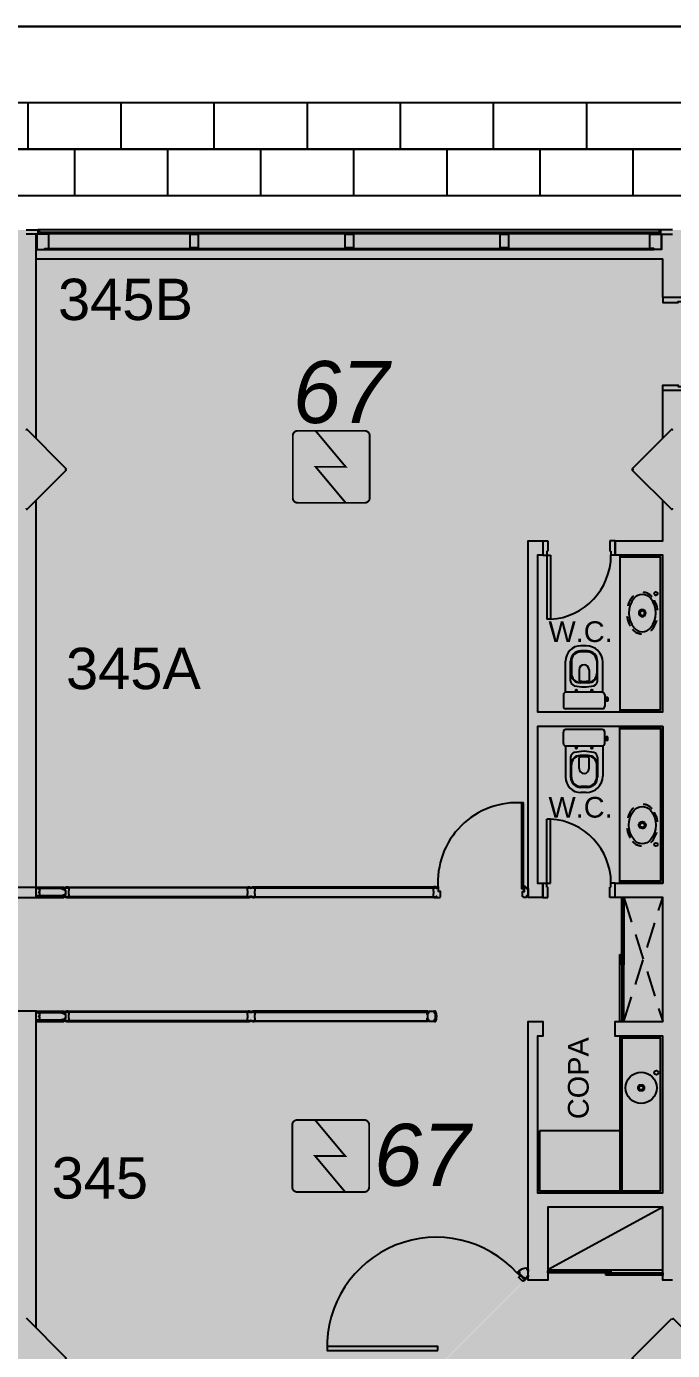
# Model space of a CAD drawing. Header units: metres. Extents: x -331 to 2982, y 362 to 2539.
# Drawn here: x 857.75 to 863.99, y 2226.89 to 2239.7 of the extents above; entities that cross this region are included whole.
import ezdxf

# ---------------------------------------------------------------- set-up
doc = ezdxf.new("R2010")
doc.units = ezdxf.units.M
for name, pattern in [('DASHED2', [0.375, 0.25, -0.125]), ('XR_BL2_3 PAV$0$CONTINUOUS', [0]), ('XR_BL2_3 PAV$0$HIDDEN', [0.375, 0.25, -0.125])]:
    doc.linetypes.add(name, pattern=pattern)
doc.layers.get('0').update_dxf_attribs({"color": 251})
doc.layers.add('_corredores', color=251, linetype='Continuous', plot=False)
doc.layers.add('_salas', color=251, linetype='Continuous', plot=False)
for name, color, linetype in [('ALV', 251, 'Continuous'), ('CX', 251, 'Continuous'), ('Det', 251, 'Continuous'), ('DET. FUMAÇA', 1, 'Continuous'), ('Detector_antigo', 84, 'Continuous'), ('Div', 251, 'Continuous'), ('Est', 251, 'Continuous'), ('Mob', 251, 'Continuous'), ('Proj', 251, 'DASHED2'), ('Texto_Salas', 251, 'Continuous'), ('vid', 251, 'Continuous')]:
    doc.layers.add(name, color=color, linetype=linetype)
doc.layers.add('Botoeira_antiga', color=74, linetype='Continuous', lineweight=30)
doc.styles.add('ARIAL', font='arial.ttf')
doc.styles.add('X3G_ENTITY_1416C41F', font='arial.ttf', dxfattribs={"height": 0.6})
doc.styles.add('X3G_ENTITY_14228753', font='arial.ttf', dxfattribs={"height": 0.4})
doc.styles.add('X3G_ENTITY_14228754', font='arial.ttf', dxfattribs={"height": 0.4})
doc.styles.add('X3G_ENTITY_14228755', font='arial.ttf', dxfattribs={"height": 0.4})

# ---------------------------------------------------------------- blocks, each defined once
blk = doc.blocks.new('Detector de fumaça')
at = {"layer": 'DET. FUMAÇA', "linetype": 'Continuous', "lineweight": 15, "const_width": 0.0187}
blk.add_lwpolyline([(774.599, 539.816), (775.249, 539.816, -0.414214), (775.296, 539.769), (775.296, 539.167, -0.414214), (775.249, 539.12), (774.599, 539.12, -0.414214), (774.553, 539.167), (774.553, 539.769, -0.414214)], format="xyb", close=True, dxfattribs=at)
blk.add_lwpolyline([(774.773, 539.816), (775.064, 539.468), (774.773, 539.468), (775.064, 539.12)], dxfattribs=at)

msp = doc.modelspace()

# ---------------------------------------------------------------- hatches: boundary and pattern name
at = {"layer": '_corredores', "transparency": 33554508}
h = msp.add_hatch(color=256, dxfattribs=at)
h.dxf.hatch_style = 1
h.paths.add_polyline_path([(851.611, 2224.542), (870.381, 2224.542), (870.381, 2226.378), (870.191, 2226.378), (870.191, 2226.575), (870.005, 2226.762), (866.306, 2226.763), (866.29, 2226.729), (866.185, 2226.811), (865.424, 2227.572), (863.996, 2227.572), (862.567, 2227.572), (861.757, 2226.763), (861.722, 2226.763), (861.718, 2226.762), (861.705, 2226.761), (861.687, 2226.761), (858.092, 2226.763), (857.746, 2226.416), (857.399, 2226.763), (853.806, 2226.763), (853.79, 2226.729), (853.686, 2226.811), (852.924, 2227.572), (851.496, 2227.572), (849.749, 2227.572), (849.749, 2226.812), (849.609, 2226.812), (849.609, 2229.892), (844.805, 2229.892), (844.805, 2226.871), (844.864, 2226.812), (845.246, 2227.194), (845.628, 2226.812), (845.246, 2226.43), (844.805, 2226.871), (844.805, 2226.753), (844.815, 2226.763), (840.708, 2226.763), (840.376, 2226.43), (840.043, 2226.763), (836.436, 2226.763), (836.42, 2226.729), (836.316, 2226.811), (835.554, 2227.572), (834.126, 2227.572), (832.698, 2227.572), (831.888, 2226.763), (831.852, 2226.763), (831.849, 2226.762), (831.835, 2226.761), (831.817, 2226.761), (828.223, 2226.763), (827.876, 2226.416), (827.529, 2226.763), (823.936, 2226.763), (823.92, 2226.729), (823.815, 2226.811), (823.054, 2227.572), (821.626, 2227.572), (820.197, 2227.572), (819.387, 2226.763), (819.352, 2226.763), (819.348, 2226.762), (819.335, 2226.761), (819.317, 2226.761), (815.722, 2226.763), (815.376, 2226.416), (815.029, 2226.763), (811.436, 2226.763), (811.42, 2226.729), (811.315, 2226.811), (810.554, 2227.572), (809.126, 2227.572), (807.697, 2227.572), (806.887, 2226.763), (806.852, 2226.763), (806.848, 2226.762), (806.835, 2226.761), (806.817, 2226.761), (803.222, 2226.763), (802.876, 2226.416), (802.529, 2226.763), (798.936, 2226.763), (798.92, 2226.729), (798.815, 2226.811), (798.054, 2227.572), (796.626, 2227.572), (795.197, 2227.572), (794.387, 2226.763), (794.352, 2226.763), (794.348, 2226.762), (794.335, 2226.761), (794.317, 2226.761), (790.722, 2226.763), (790.376, 2226.416), (790.029, 2226.763), (786.436, 2226.763), (786.42, 2226.729), (786.315, 2226.811), (785.554, 2227.572), (784.126, 2227.572), (782.697, 2227.572), (781.887, 2226.763), (781.852, 2226.763), (781.848, 2226.762), (781.835, 2226.761), (781.817, 2226.761), (778.222, 2226.763), (777.876, 2226.416), (777.529, 2226.763), (773.936, 2226.763), (773.92, 2226.729), (773.816, 2226.811), (773.054, 2227.572), (771.626, 2227.572), (770.197, 2227.572), (769.387, 2226.763), (769.352, 2226.763), (769.348, 2226.762), (769.335, 2226.761), (769.317, 2226.761), (765.617, 2226.762), (765.431, 2226.575), (765.431, 2226.378), (765.241, 2226.378), (765.241, 2224.542), (770.086, 2224.542), (770.086, 2214.629), (770.226, 2214.629), (770.226, 2205.509), (767.338, 2205.509), (767.338, 2207.704), (766.211, 2207.704), (766.211, 2205.509), (751.111, 2205.509), (751.111, 2210.741), (749.911, 2210.741), (749.911, 2205.509), (746.061, 2205.509), (746.061, 2201.894), (748.431, 2201.894), (748.431, 2203.594), (748.031, 2203.594), (748.031, 2203.794), (754.456, 2203.794), (754.456, 2203.594), (754.131, 2203.594), (754.131, 2201.894), (754.456, 2201.894), (754.456, 2201.694), (754.456, 2201.169), (757.956, 2201.169), (757.956, 2203.569), (757.956, 2203.769), (768.011, 2203.769), (768.011, 2203.749), (768.816, 2203.749), (768.816, 2195.789), (767.986, 2195.789), (767.986, 2195.769), (762.346, 2195.769), (761.071, 2195.769), (761.071, 2193.044), (754.156, 2193.044), (752.481, 2193.044), (752.481, 2160.519), (752.481, 2157.069), (754.081, 2157.069), (754.081, 2160.544), (753.906, 2160.544), (753.906, 2163.419), (754.171, 2163.419), (754.171, 2187.629), (760.806, 2187.629), (760.806, 2187.719), (773.011, 2187.719), (775.861, 2187.719), (782.791, 2187.719), (782.791, 2190.319), (775.861, 2190.319), (772.986, 2190.319), (772.986, 2195.79), (771.756, 2195.789), (771.756, 2203.744), (773.121, 2203.744), (773.121, 2203.829), (845.141, 2203.829), (845.141, 2195.819), (845.261, 2195.819), (845.261, 2190.319), (839.761, 2190.319), (839.761, 2188.494), (845.261, 2188.494), (845.261, 2187.569), (849.661, 2187.569), (849.661, 2185.094), (852.261, 2185.094), (852.261, 2183.894), (853.061, 2183.894), (853.061, 2176.889), (852.261, 2176.889), (852.261, 2175.254), (853.061, 2175.254), (853.061, 2168.394), (852.261, 2168.394), (852.261, 2166.994), (853.061, 2166.994), (853.061, 2159.489), (825.261, 2159.489), (825.261, 2158.669), (814.561, 2158.669), (814.561, 2159.469), (811.031, 2159.469), (811.031, 2158.069), (813.081, 2158.069), (813.081, 2157.769), (812.881, 2157.769), (812.881, 2156.869), (827.081, 2156.869), (827.081, 2158.069), (854.661, 2158.069), (854.661, 2183.893), (855.756, 2183.893), (855.756, 2184.657), (854.661, 2184.657), (854.661, 2186.757), (855.756, 2186.757), (855.756, 2187.519), (852.011, 2187.519), (852.011, 2187.719), (870.321, 2187.719), (870.321, 2195.769), (866.411, 2195.769), (866.411, 2195.773), (852.411, 2195.789), (852.411, 2195.699), (852.411, 2190.369), (849.561, 2190.369), (849.561, 2205.509), (845.001, 2205.509), (845.001, 2208.659), (849.561, 2208.659), (849.561, 2208.919), (849.561, 2212.194), (852.211, 2212.194), (852.211, 2214.629), (851.611, 2214.629)])
h.paths.add_polyline_path([(845.931, 2221.609), (845.47, 2221.609), (845.47, 2222.029), (843.97, 2222.029), (843.97, 2221.609), (843.95, 2220.109), (845.93, 2220.109), (845.931, 2214.629), (846.008, 2214.629), (846.008, 2210.809), (843.811, 2210.809), (843.811, 2205.509), (835.011, 2205.509), (835.011, 2210.809), (833.811, 2210.809), (833.811, 2205.509), (825.011, 2205.509), (825.011, 2210.809), (823.811, 2210.809), (823.811, 2205.509), (815.011, 2205.509), (815.011, 2210.809), (813.811, 2210.809), (813.811, 2205.509), (805.011, 2205.509), (805.011, 2210.809), (803.811, 2210.809), (803.811, 2205.509), (795.011, 2205.509), (795.011, 2210.809), (793.811, 2210.809), (793.811, 2205.509), (785.011, 2205.509), (785.011, 2210.809), (783.811, 2210.809), (783.811, 2205.509), (775.011, 2205.509), (775.011, 2210.809), (773.981, 2210.809), (773.981, 2205.509), (773.196, 2205.509), (773.196, 2214.629), (773.126, 2214.629), (773.125, 2220.109), (775.146, 2220.109), (775.146, 2221.609), (775.126, 2221.609), (775.126, 2222.029), (773.626, 2222.029), (773.626, 2221.609), (773.166, 2221.609), (773.166, 2224.542), (845.931, 2224.541)], flags=16)
h.paths.add_polyline_path([(851.496, 2226.43), (851.114, 2226.812), (851.496, 2227.194), (851.878, 2226.812)], flags=16)
h.paths.add_polyline_path([(834.508, 2226.812), (834.126, 2226.43), (833.744, 2226.812), (834.126, 2227.194)], flags=16)
h.paths.add_polyline_path([(863.614, 2226.812), (863.996, 2227.194), (864.378, 2226.812), (863.996, 2226.43)], flags=16)
h.paths.add_polyline_path([(822.008, 2226.812), (821.626, 2226.43), (821.244, 2226.812), (821.626, 2227.194)], flags=16)
h.paths.add_polyline_path([(864.389, 2190.556), (864.551, 2190.634), (864.712, 2190.35), (866.013, 2191.248, -0.431733), (866.332, 2192.391), (865.598, 2193.79), (865.28, 2193.589), (865.172, 2193.734, -2.788173)], flags=16)
h.paths.add_polyline_path([(809.508, 2226.812), (809.126, 2226.43), (808.744, 2226.812), (809.126, 2227.194)], flags=16)
h.paths.add_polyline_path([(797.008, 2226.812), (796.626, 2226.43), (796.244, 2226.812), (796.626, 2227.194)], flags=16)
h.paths.add_polyline_path([(784.507, 2226.812), (784.126, 2226.43), (783.744, 2226.812), (784.126, 2227.194)], flags=16)
h.paths.add_polyline_path([(772.008, 2226.812), (771.626, 2226.43), (771.244, 2226.812), (771.626, 2227.194)], flags=16)
h.paths.add_polyline_path([(767.557, 2193.922), (767.41, 2193.819), (767.205, 2194.063), (766.31, 2193.169, -0.414214), (766.31, 2192.369), (767.205, 2191.475), (767.41, 2191.719), (767.557, 2191.616, -3.171595)], flags=16)
at = {"layer": '_salas', "transparency": 33554559}
h = msp.add_hatch(color=256, dxfattribs=at)
h.dxf.hatch_style = 1
h.paths.add_polyline_path([(870.379, 2237.729), (851.629, 2237.729), (851.629, 2239.284), (851.299, 2239.284), (851.299, 2237.729), (840.564, 2237.729), (840.564, 2239.284), (840.234, 2239.284), (840.234, 2237.729), (765.239, 2237.729), (765.239, 2226.38), (765.429, 2226.38), (765.429, 2226.577), (765.615, 2226.764), (769.35, 2226.765), (769.383, 2226.773), (769.434, 2226.814), (770.192, 2227.57), (770.205, 2227.583), (770.229, 2227.574), (771.624, 2227.574), (773.019, 2227.574), (773.043, 2227.583), (773.056, 2227.57), (773.814, 2226.814), (773.866, 2226.773), (773.898, 2226.765), (777.527, 2226.765), (777.867, 2226.425), (777.874, 2226.432), (778.221, 2226.765), (781.85, 2226.765), (781.882, 2226.773), (781.934, 2226.814), (782.692, 2227.57), (782.705, 2227.583), (782.729, 2227.574), (784.124, 2227.574), (785.519, 2227.574), (785.543, 2227.583), (785.556, 2227.57), (786.314, 2226.814), (786.365, 2226.773), (786.398, 2226.765), (790.027, 2226.765), (790.367, 2226.425), (790.374, 2226.432), (790.721, 2226.765), (794.35, 2226.765), (794.382, 2226.773), (794.434, 2226.814), (795.191, 2227.57), (795.205, 2227.583), (795.229, 2227.574), (796.624, 2227.574), (798.019, 2227.574), (798.043, 2227.583), (798.056, 2227.57), (798.814, 2226.814), (798.865, 2226.773), (798.898, 2226.765), (802.527, 2226.765), (802.867, 2226.425), (802.874, 2226.432), (803.221, 2226.765), (806.85, 2226.765), (806.882, 2226.773), (806.934, 2226.814), (807.691, 2227.57), (807.705, 2227.583), (807.729, 2227.574), (809.124, 2227.574), (810.519, 2227.574), (810.543, 2227.583), (810.556, 2227.57), (811.314, 2226.814), (811.365, 2226.773), (811.398, 2226.765), (815.027, 2226.765), (815.367, 2226.425), (815.374, 2226.432), (815.721, 2226.765), (819.35, 2226.765), (819.382, 2226.773), (819.434, 2226.814), (820.191, 2227.57), (820.204, 2227.583), (820.229, 2227.574), (821.624, 2227.574), (823.019, 2227.574), (823.043, 2227.583), (823.056, 2227.57), (823.814, 2226.814), (823.865, 2226.773), (823.898, 2226.765), (827.528, 2226.765), (827.867, 2226.425), (827.874, 2226.432), (828.221, 2226.765), (831.85, 2226.765), (831.883, 2226.773), (831.935, 2226.814), (832.692, 2227.57), (832.705, 2227.583), (832.729, 2227.574), (834.124, 2227.574), (835.519, 2227.574), (835.544, 2227.583), (835.557, 2227.57), (836.314, 2226.814), (836.366, 2226.773), (836.398, 2226.765), (840.042, 2226.765), (840.374, 2226.432), (840.707, 2226.765), (844.803, 2226.765), (844.803, 2229.894), (849.608, 2229.894), (849.608, 2226.814), (849.748, 2226.814), (849.748, 2227.574), (851.494, 2227.574), (852.889, 2227.574), (852.913, 2227.583), (852.926, 2227.57), (853.684, 2226.814), (853.736, 2226.773), (853.768, 2226.765), (857.397, 2226.765), (857.737, 2226.425), (857.744, 2226.432), (858.091, 2226.765), (861.72, 2226.765), (861.752, 2226.773), (861.804, 2226.814), (862.562, 2227.57), (862.575, 2227.583), (862.599, 2227.574), (863.994, 2227.574), (865.389, 2227.574), (865.413, 2227.583), (865.426, 2227.57), (866.184, 2226.814), (866.235, 2226.773), (866.268, 2226.765), (870.003, 2226.764), (870.189, 2226.577), (870.189, 2226.38), (870.379, 2226.38)])
h = msp.add_hatch(color=256, dxfattribs=at)
h.dxf.hatch_style = 1
h.paths.add_polyline_path([(834.124, 2227.196), (833.742, 2226.814), (834.124, 2226.432), (834.506, 2226.814)])
h.paths.add_polyline_path([(845.626, 2226.814), (845.244, 2227.196), (844.862, 2226.814), (845.244, 2226.432)])
h.paths.add_polyline_path([(851.876, 2226.814), (851.494, 2227.196), (851.112, 2226.814), (851.494, 2226.432)])
h.paths.add_polyline_path([(864.376, 2226.814), (863.994, 2227.196), (863.612, 2226.814), (863.994, 2226.432)])

# ---------------------------------------------------------------- linework, layer by layer
for p, q in [((863.899, 2237.077), (863.899, 2237.449)), ((857.643, 2231.375), (857.845, 2231.375)), ((857.643, 2231.274), (857.845, 2231.274)), ((857.845, 2230.175), (857.649, 2230.175))]:
    msp.add_line(p, q)
at = {"layer": 'ALV'}
for p, q in [((857.839, 2237.689), (857.839, 2235.715)), ((863.899, 2237.689), (863.994, 2237.689)), ((863.899, 2235.715), (863.899, 2236.227)), ((857.839, 2235.113), (857.839, 2231.274)), ((857.839, 2230.175), (857.839, 2227.115))]:
    msp.add_line(p, q, dxfattribs=at)
msp.add_lwpolyline([(863.994, 2227.574), (863.899, 2227.574), (863.899, 2228.279), (862.789, 2228.279), (862.789, 2227.574), (862.599, 2227.574), (862.599, 2230.074), (862.739, 2230.074), (862.739, 2229.934), (862.689, 2229.934), (862.689, 2228.419), (863.899, 2228.419), (863.899, 2229.934), (863.439, 2229.934), (863.439, 2230.074), (863.899, 2230.074), (863.899, 2231.274), (863.439, 2231.274), (863.439, 2231.414), (863.899, 2231.414), (863.899, 2232.929), (862.689, 2232.929), (862.689, 2231.414), (862.739, 2231.414), (862.739, 2231.274), (862.599, 2231.274), (862.599, 2234.724), (862.739, 2234.724), (862.739, 2234.584), (862.689, 2234.584), (862.689, 2233.069), (863.899, 2233.069), (863.899, 2234.584), (863.439, 2234.584), (863.439, 2234.724), (863.899, 2234.724), (863.899, 2235.113)], dxfattribs=at)
at = {"layer": 'Botoeira_antiga'}
msp.add_line((763.393, 2239.697), (872.029, 2239.697), dxfattribs=at)
at = {"layer": 'CX', "linetype": 'ByBlock', "ltscale": 0.1}
for p, q in [((857.744, 2237.729), (857.859, 2237.729)), ((857.859, 2237.689), (857.744, 2237.689)), ((857.859, 2237.729), (857.859, 2237.689)), ((857.859, 2237.714), (857.879, 2237.714)), ((857.879, 2237.714), (857.879, 2237.688)), ((863.879, 2237.714), (863.859, 2237.714)), ((863.859, 2237.714), (863.859, 2237.688)), ((863.994, 2237.729), (863.879, 2237.729)), ((863.879, 2237.729), (863.879, 2237.689)), ((863.879, 2237.689), (863.994, 2237.689))]:
    msp.add_line(p, q, dxfattribs=at)
at = {"layer": 'CX'}
for p, q in [((857.849, 2237.539), (857.849, 2237.685)), ((857.849, 2237.685), (857.849, 2237.539)), ((863.889, 2237.685), (863.889, 2237.539)), ((863.889, 2237.539), (863.889, 2237.685)), ((862.739, 2234.724), (862.789, 2234.724)), ((862.739, 2234.724), (862.739, 2234.584)), ((862.779, 2234.624), (862.779, 2234.584)), ((862.779, 2234.624), (862.789, 2234.624)), ((862.789, 2234.724), (862.789, 2234.624)), ((863.439, 2234.724), (863.389, 2234.724)), ((863.389, 2234.724), (863.389, 2234.624)), ((863.399, 2234.624), (863.389, 2234.624)), ((863.399, 2234.624), (863.399, 2234.584)), ((863.439, 2234.724), (863.439, 2234.584)), ((862.739, 2234.584), (862.779, 2234.584)), ((862.779, 2234.584), (862.814, 2234.584)), ((862.779, 2234.584), (862.779, 2233.965)), ((862.814, 2234.584), (862.814, 2233.965)), ((863.439, 2234.584), (863.399, 2234.584)), ((862.814, 2233.965), (862.779, 2233.965)), ((862.779, 2231.414), (862.779, 2232.033)), ((862.814, 2232.033), (862.779, 2232.033)), ((862.814, 2231.414), (862.814, 2232.033)), ((862.739, 2231.274), (862.739, 2231.414)), ((862.739, 2231.414), (862.779, 2231.414)), ((862.779, 2231.414), (862.814, 2231.414)), ((862.779, 2231.374), (862.779, 2231.414)), ((863.439, 2231.414), (863.399, 2231.414)), ((863.399, 2231.374), (863.399, 2231.414)), ((863.439, 2231.274), (863.439, 2231.414)), ((862.739, 2231.274), (862.789, 2231.274)), ((862.779, 2231.374), (862.789, 2231.374)), ((862.789, 2231.274), (862.789, 2231.374)), ((863.389, 2231.274), (863.389, 2231.374)), ((863.399, 2231.374), (863.389, 2231.374)), ((863.439, 2231.274), (863.389, 2231.274))]:
    msp.add_line(p, q, dxfattribs=at)
at = {"layer": 'CX', "color": 251, "true_color": 0x606060}
for p, q in [((863.879, 2237.729), (857.859, 2237.729)), ((857.839, 2237.449), (863.899, 2237.449))]:
    msp.add_line(p, q, dxfattribs=at)
at = {"layer": 'CX'}
for points in [[(857.964, 2237.688), (857.885, 2237.688), (857.849, 2237.688), (857.849, 2237.539), (857.879, 2237.539), (857.879, 2237.54), (857.924, 2237.54), (857.924, 2237.55), (857.964, 2237.55)], [(859.329, 2237.689), (859.409, 2237.689), (859.409, 2237.555), (859.329, 2237.555)], [(860.829, 2237.689), (860.909, 2237.689), (860.909, 2237.555), (860.829, 2237.555)], [(862.329, 2237.689), (862.409, 2237.689), (862.409, 2237.555), (862.329, 2237.555)], [(863.774, 2237.688), (863.853, 2237.688), (863.889, 2237.688), (863.889, 2237.539), (863.859, 2237.539), (863.859, 2237.54), (863.814, 2237.54), (863.814, 2237.55), (863.774, 2237.55)], [(862.534, 2232.188), (862.534, 2231.363), (862.554, 2231.363), (862.554, 2232.188)], [(862.789, 2227.644), (862.789, 2227.664), (863.399, 2227.664), (863.399, 2227.644)], [(863.349, 2227.624), (863.349, 2227.644), (863.899, 2227.644), (863.899, 2227.624)], [(861.724, 2226.895), (861.724, 2226.933), (860.654, 2226.933), (860.654, 2226.895)]]:
    msp.add_lwpolyline(points, close=True, dxfattribs=at)
at = {"layer": 'CX', "color": 251}
for points in [[(863.899, 2237.077), (863.899, 2237.027), (864.049, 2237.027), (864.049, 2237.037), (864.089, 2237.037), (864.089, 2237.077)], [(863.899, 2236.177), (863.899, 2236.227), (864.049, 2236.227), (864.049, 2236.217), (864.089, 2236.217), (864.089, 2236.177)]]:
    msp.add_lwpolyline(points, close=True, dxfattribs=at)
at = {"layer": 'CX'}
for points in [[(857.878, 2231.337), (857.876, 2231.347, 0.194954), (857.875, 2231.348), (857.873, 2231.349, -0.387702), (857.873, 2231.352), (857.874, 2231.355), (857.874, 2231.355), (857.872, 2231.351), (857.871, 2231.351), (857.871, 2231.358), (857.883, 2231.358), (857.883, 2231.36), (857.839, 2231.36), (857.839, 2231.29), (857.883, 2231.29), (857.883, 2231.291), (857.871, 2231.291), (857.871, 2231.298), (857.872, 2231.298), (857.874, 2231.294), (857.874, 2231.294), (857.873, 2231.297, -0.387702), (857.873, 2231.3), (857.875, 2231.301, 0.194954), (857.876, 2231.302), (857.878, 2231.313, 0.268551), (857.877, 2231.317), (857.869, 2231.322), (857.869, 2231.327), (857.877, 2231.332, 0.268551)], [(859.918, 2231.367), (859.922, 2231.367, -0.414214), (859.925, 2231.364), (859.925, 2231.369, -0.439162), (859.931, 2231.376), (859.949, 2231.376, -0.414214), (859.95, 2231.375), (859.95, 2231.374), (859.935, 2231.374), (859.935, 2231.367), (859.95, 2231.367, -0.322891), (859.955, 2231.362), (859.955, 2231.341, -0.13729), (859.955, 2231.339), (859.953, 2231.336, 0.13729), (859.952, 2231.333), (859.952, 2231.325), (859.952, 2231.316, 0.13729), (859.953, 2231.313), (859.955, 2231.31, -0.13729), (859.955, 2231.308), (859.955, 2231.288, -0.322891), (859.95, 2231.282), (859.935, 2231.282), (859.935, 2231.275), (859.95, 2231.275), (859.95, 2231.275, -0.414214), (859.949, 2231.274), (859.931, 2231.274, -0.439162), (859.925, 2231.28), (859.925, 2231.286, -0.414214), (859.922, 2231.283), (859.918, 2231.283, -0.414214), (859.915, 2231.286), (859.915, 2231.28, -0.439162), (859.909, 2231.274), (859.891, 2231.274, -0.414214), (859.89, 2231.275), (859.89, 2231.275), (859.905, 2231.275), (859.905, 2231.282), (859.89, 2231.282, -0.322891), (859.884, 2231.288), (859.884, 2231.308, -0.13729), (859.885, 2231.31), (859.887, 2231.313, 0.13729), (859.887, 2231.316), (859.887, 2231.325), (859.887, 2231.333, 0.13729), (859.887, 2231.336), (859.885, 2231.339, -0.13729), (859.884, 2231.341), (859.884, 2231.362, -0.322891), (859.89, 2231.367), (859.905, 2231.367), (859.905, 2231.374), (859.89, 2231.374), (859.89, 2231.375, -0.414214), (859.891, 2231.376), (859.909, 2231.376, -0.439162), (859.915, 2231.369), (859.915, 2231.364, -0.414214)], [(861.711, 2231.28), (861.711, 2231.288), (861.712, 2231.288), (861.712, 2231.278, 0.422579), (861.717, 2231.273), (861.735, 2231.273, 0.414214), (861.752, 2231.29), (861.752, 2231.331, 0.414214), (861.75, 2231.333), (861.742, 2231.333), (861.744, 2231.331), (861.738, 2231.331), (861.739, 2231.333), (861.732, 2231.333), (861.732, 2231.373, 0.414214), (861.73, 2231.375), (861.717, 2231.375, 0.414214), (861.712, 2231.37), (861.712, 2231.36), (861.711, 2231.36), (861.711, 2231.369, 0.439162), (861.705, 2231.376), (861.687, 2231.376, 0.414214), (861.686, 2231.375), (861.686, 2231.374), (861.701, 2231.374), (861.701, 2231.367), (861.686, 2231.367, 0.322891), (861.68, 2231.362), (861.68, 2231.341, 0.13729), (861.681, 2231.339), (861.682, 2231.336, -0.13729), (861.683, 2231.333), (861.683, 2231.325), (861.683, 2231.316, -0.13729), (861.682, 2231.313), (861.681, 2231.31, 0.13729), (861.68, 2231.308), (861.68, 2231.288, 0.322891), (861.686, 2231.282), (861.701, 2231.282), (861.701, 2231.275), (861.686, 2231.275), (861.686, 2231.275, 0.414214), (861.687, 2231.274), (861.705, 2231.274, 0.439162)], [(857.878, 2230.137), (857.876, 2230.147, 0.194954), (857.875, 2230.148), (857.873, 2230.149, -0.387702), (857.873, 2230.152), (857.874, 2230.155), (857.874, 2230.155), (857.872, 2230.151), (857.871, 2230.151), (857.871, 2230.158), (857.883, 2230.158), (857.883, 2230.16), (857.839, 2230.16), (857.839, 2230.09), (857.883, 2230.09), (857.883, 2230.091), (857.871, 2230.091), (857.871, 2230.098), (857.872, 2230.098), (857.874, 2230.094), (857.874, 2230.094), (857.873, 2230.097, -0.387702), (857.873, 2230.1), (857.875, 2230.101, 0.194954), (857.876, 2230.102), (857.878, 2230.113, 0.268551), (857.877, 2230.117), (857.869, 2230.122), (857.869, 2230.127), (857.877, 2230.132, 0.268551)], [(859.918, 2230.167), (859.922, 2230.167, -0.414214), (859.925, 2230.164), (859.925, 2230.169, -0.439162), (859.931, 2230.176), (859.949, 2230.176, -0.414214), (859.95, 2230.175), (859.95, 2230.174), (859.935, 2230.174), (859.935, 2230.167), (859.95, 2230.167, -0.322891), (859.955, 2230.162), (859.955, 2230.141, -0.13729), (859.955, 2230.139), (859.953, 2230.136, 0.13729), (859.952, 2230.133), (859.952, 2230.125), (859.952, 2230.116, 0.13729), (859.953, 2230.113), (859.955, 2230.11, -0.13729), (859.955, 2230.108), (859.955, 2230.088, -0.322891), (859.95, 2230.082), (859.935, 2230.082), (859.935, 2230.075), (859.95, 2230.075), (859.95, 2230.075, -0.414214), (859.949, 2230.074), (859.931, 2230.074, -0.439162), (859.925, 2230.08), (859.925, 2230.086, -0.414214), (859.922, 2230.083), (859.918, 2230.083, -0.414214), (859.915, 2230.086), (859.915, 2230.08, -0.439162), (859.909, 2230.074), (859.891, 2230.074, -0.414214), (859.89, 2230.075), (859.89, 2230.075), (859.905, 2230.075), (859.905, 2230.082), (859.89, 2230.082, -0.322891), (859.884, 2230.088), (859.884, 2230.108, -0.13729), (859.885, 2230.11), (859.887, 2230.113, 0.13729), (859.887, 2230.116), (859.887, 2230.125), (859.887, 2230.133, 0.13729), (859.887, 2230.136), (859.885, 2230.139, -0.13729), (859.884, 2230.141), (859.884, 2230.162, -0.322891), (859.89, 2230.167), (859.905, 2230.167), (859.905, 2230.174), (859.89, 2230.174), (859.89, 2230.175, -0.414214), (859.891, 2230.176), (859.909, 2230.176, -0.439162), (859.915, 2230.169), (859.915, 2230.164, -0.414214)], [(861.625, 2230.145), (861.625, 2230.142), (861.624, 2230.142, -0.414214), (861.623, 2230.143), (861.623, 2230.16), (861.638, 2230.16), (861.638, 2230.171, -0.414214), (861.643, 2230.176), (861.683, 2230.176, -0.414214), (861.688, 2230.171), (861.688, 2230.16), (861.703, 2230.16), (861.703, 2230.143, -0.414214), (861.703, 2230.142), (861.702, 2230.142), (861.702, 2230.143, 0.414214), (861.7, 2230.145), (861.698, 2230.145), (861.698, 2230.104), (861.7, 2230.104, 0.414214), (861.702, 2230.106), (861.702, 2230.107), (861.703, 2230.107, -0.414214), (861.703, 2230.107), (861.703, 2230.09), (861.688, 2230.09), (861.688, 2230.079, -0.414214), (861.683, 2230.074), (861.663, 2230.074), (861.643, 2230.074, -0.414214), (861.638, 2230.079), (861.638, 2230.09), (861.623, 2230.09), (861.623, 2230.107, -0.414214), (861.624, 2230.107), (861.625, 2230.107), (861.625, 2230.104), (861.628, 2230.104), (861.628, 2230.145)], [(861.698, 2230.074, 0.32019), (861.707, 2230.08, -0.002744), (861.71, 2230.091, 0.332744), (861.71, 2230.092, -0.702025), (861.711, 2230.096, 0.317833), (861.711, 2230.097, 0.05088), (861.714, 2230.125, 0.05088), (861.711, 2230.152, 0.317833), (861.711, 2230.153, -0.702025), (861.71, 2230.157, 0.332744), (861.71, 2230.158, -0.002744), (861.707, 2230.169, 0.32019), (861.698, 2230.176), (861.695, 2230.176, 0.414214), (861.69, 2230.171), (861.69, 2230.16), (861.703, 2230.16), (861.703, 2230.143, -0.414214), (861.703, 2230.142), (861.702, 2230.142), (861.702, 2230.143, 0.414214), (861.7, 2230.145), (861.698, 2230.145), (861.698, 2230.104), (861.7, 2230.104, 0.414214), (861.702, 2230.106), (861.702, 2230.107), (861.703, 2230.107, -0.414214), (861.703, 2230.107), (861.703, 2230.09), (861.69, 2230.09), (861.69, 2230.079, 0.414214), (861.695, 2230.074)], [(862.599, 2227.659, -0.414214), (862.598, 2227.658), (862.597, 2227.658), (862.597, 2227.659, 0.414214), (862.595, 2227.661), (862.594, 2227.661), (862.594, 2227.641), (862.594, 2227.621), (862.595, 2227.621, 0.414214), (862.597, 2227.622), (862.597, 2227.623), (862.598, 2227.623, -0.414214), (862.599, 2227.623), (862.599, 2227.606), (862.584, 2227.606), (862.584, 2227.595, -0.668179), (862.575, 2227.591), (862.567, 2227.599), (862.557, 2227.589), (862.545, 2227.601, -0.414214), (862.545, 2227.601), (862.545, 2227.602), (862.546, 2227.601, 0.414214), (862.549, 2227.601), (862.55, 2227.603), (862.521, 2227.631), (862.52, 2227.63, 0.414214), (862.52, 2227.627), (862.521, 2227.627), (862.52, 2227.626, -0.414214), (862.519, 2227.626), (862.507, 2227.638), (862.518, 2227.649), (862.51, 2227.657, -0.441105), (862.51, 2227.664, -0.152372), (862.578, 2227.692, -0.441105), (862.584, 2227.687), (862.584, 2227.676), (862.599, 2227.676)]]:
    msp.add_lwpolyline(points, format="xyb", close=True, dxfattribs=at)
at = {"layer": 'CX', "linetype": 'XR_BL2_3 PAV$0$CONTINUOUS'}
for points in [[(858.149, 2231.274), (858.131, 2231.274, -0.420879), (858.125, 2231.28), (858.125, 2231.29), (858.105, 2231.29), (858.105, 2231.296), (858.1, 2231.295), (858.1, 2231.293, -0.414214), (858.097, 2231.29), (858.088, 2231.29), (858.082, 2231.29), (858.082, 2231.291), (858.088, 2231.291), (858.097, 2231.291, 0.414214), (858.099, 2231.293), (858.099, 2231.295, -0.414214), (858.1, 2231.296), (858.107, 2231.297, 0.212526), (858.109, 2231.298), (858.109, 2231.299), (858.11, 2231.298), (858.109, 2231.297, -0.204506), (858.108, 2231.296), (858.107, 2231.296), (858.107, 2231.291), (858.12, 2231.291), (858.12, 2231.307), (858.129, 2231.307), (858.129, 2231.327), (858.129, 2231.342), (858.12, 2231.342), (858.12, 2231.358), (858.107, 2231.358), (858.107, 2231.354), (858.108, 2231.353, -0.204506), (858.109, 2231.352), (858.11, 2231.351), (858.109, 2231.35), (858.109, 2231.351, 0.212526), (858.107, 2231.352), (858.1, 2231.353, -0.414214), (858.099, 2231.354), (858.099, 2231.357, 0.414214), (858.097, 2231.358), (858.093, 2231.358), (858.082, 2231.358), (858.082, 2231.36), (858.093, 2231.36), (858.097, 2231.36, -0.414214), (858.1, 2231.357), (858.1, 2231.355), (858.105, 2231.354), (858.105, 2231.36), (858.125, 2231.36), (858.125, 2231.369, -0.420879), (858.131, 2231.376), (858.149, 2231.376, -0.414214), (858.15, 2231.375), (858.15, 2231.374), (858.135, 2231.374), (858.135, 2231.367), (858.15, 2231.367, -0.322891), (858.156, 2231.362), (858.156, 2231.342, -0.13729), (858.155, 2231.339), (858.153, 2231.336, 0.13729), (858.153, 2231.334), (858.153, 2231.325), (858.153, 2231.316, 0.13729), (858.153, 2231.313), (858.155, 2231.31, -0.13729), (858.156, 2231.308), (858.156, 2231.288, -0.322891), (858.15, 2231.282), (858.135, 2231.282), (858.135, 2231.275), (858.15, 2231.275), (858.15, 2231.275, -0.414214)], [(858.149, 2230.074), (858.131, 2230.074, -0.420879), (858.125, 2230.08), (858.125, 2230.09), (858.105, 2230.09), (858.105, 2230.096), (858.1, 2230.095), (858.1, 2230.093, -0.414214), (858.097, 2230.09), (858.088, 2230.09), (858.082, 2230.09), (858.082, 2230.091), (858.088, 2230.091), (858.097, 2230.091, 0.414214), (858.099, 2230.093), (858.099, 2230.095, -0.414214), (858.1, 2230.096), (858.107, 2230.097, 0.212526), (858.109, 2230.098), (858.109, 2230.099), (858.11, 2230.098), (858.109, 2230.097, -0.204506), (858.108, 2230.096), (858.107, 2230.096), (858.107, 2230.091), (858.12, 2230.091), (858.12, 2230.107), (858.129, 2230.107), (858.129, 2230.127), (858.129, 2230.142), (858.12, 2230.142), (858.12, 2230.158), (858.107, 2230.158), (858.107, 2230.154), (858.108, 2230.153, -0.204506), (858.109, 2230.152), (858.11, 2230.151), (858.109, 2230.15), (858.109, 2230.151, 0.212526), (858.107, 2230.152), (858.1, 2230.153, -0.414214), (858.099, 2230.154), (858.099, 2230.157, 0.414214), (858.097, 2230.158), (858.093, 2230.158), (858.082, 2230.158), (858.082, 2230.16), (858.093, 2230.16), (858.097, 2230.16, -0.414214), (858.1, 2230.157), (858.1, 2230.155), (858.105, 2230.154), (858.105, 2230.16), (858.125, 2230.16), (858.125, 2230.169, -0.420879), (858.131, 2230.176), (858.149, 2230.176, -0.414214), (858.15, 2230.175), (858.15, 2230.174), (858.135, 2230.174), (858.135, 2230.167), (858.15, 2230.167, -0.322891), (858.156, 2230.162), (858.156, 2230.142, -0.13729), (858.155, 2230.139), (858.153, 2230.136, 0.13729), (858.153, 2230.134), (858.153, 2230.125), (858.153, 2230.116, 0.13729), (858.153, 2230.113), (858.155, 2230.11, -0.13729), (858.156, 2230.108), (858.156, 2230.088, -0.322891), (858.15, 2230.082), (858.135, 2230.082), (858.135, 2230.075), (858.15, 2230.075), (858.15, 2230.075, -0.414214)]]:
    msp.add_lwpolyline(points, format="xyb", close=True, dxfattribs=at)
at = {"layer": 'CX', "linetype": 'Continuous'}
msp.add_lwpolyline([(862.562, 2231.373, -0.414214), (862.564, 2231.375), (862.576, 2231.375, -0.414214), (862.581, 2231.37), (862.581, 2231.36), (862.599, 2231.36), (862.599, 2231.294), (862.599, 2231.29), (862.581, 2231.29), (862.581, 2231.28, -0.422579), (862.577, 2231.275), (862.558, 2231.275, -0.414214), (862.542, 2231.291), (862.542, 2231.332, -0.414214), (862.544, 2231.334), (862.551, 2231.334), (862.55, 2231.331), (862.556, 2231.331), (862.554, 2231.334), (862.562, 2231.334), (862.562, 2231.345), (862.563, 2231.345), (862.563, 2231.346), (862.56, 2231.346), (862.56, 2231.358), (862.559, 2231.358), (862.559, 2231.344), (862.557, 2231.344), (862.557, 2231.374), (862.555, 2231.374), (862.555, 2231.377, -3.099483), (862.562, 2231.375, 0.294496), (862.561, 2231.373), (862.561, 2231.361), (862.563, 2231.361), (862.563, 2231.361), (862.562, 2231.361), (862.562, 2231.373)], format="xyb", close=True, dxfattribs=at)
at = {"layer": 'CX', "linetype": 'XR_BL2_3 PAV$0$CONTINUOUS'}
msp.add_lwpolyline([(862.493, 2227.643, -0.414214), (862.493, 2227.646), (862.502, 2227.655, -0.414214), (862.509, 2227.655), (862.517, 2227.648), (862.514, 2227.645), (862.513, 2227.646), (862.515, 2227.648), (862.508, 2227.654, 0.414214), (862.503, 2227.654), (862.494, 2227.645, 0.414214), (862.494, 2227.645), (862.499, 2227.64), (862.501, 2227.642, -0.414214), (862.503, 2227.642), (862.557, 2227.587), (862.568, 2227.597), (862.574, 2227.59, -0.422579), (862.575, 2227.583), (862.562, 2227.57, -0.414214), (862.538, 2227.57), (862.509, 2227.6, -0.414214), (862.509, 2227.602), (862.514, 2227.608), (862.515, 2227.605), (862.519, 2227.609), (862.516, 2227.61), (862.522, 2227.615), (862.494, 2227.643)], format="xyb", dxfattribs=at)
at = {"layer": 'CX', "color": 251, "true_color": 0x606060}
for centre, radius, start, end in [((862.779, 2234.584), 0.62, 273.2362, 0), ((862.49, 2231.427), 0.764, 85.1646, 184.8272), ((862.779, 2231.414), 0.62, 0, 86.7638), ((861.711, 2226.932), 1.057, 42.2667, 181.8592)]:
    msp.add_arc(centre, radius, start, end, dxfattribs=at)
at = {"layer": 'Det', "color": 251}
for p, q in [((851.629, 2238.961), (871.239, 2238.961)), ((857.764, 2238.511), (857.764, 2238.961)), ((858.664, 2238.511), (858.664, 2238.961)), ((859.564, 2238.511), (859.564, 2238.961)), ((860.464, 2238.511), (860.464, 2238.961)), ((861.364, 2238.511), (861.364, 2238.961)), ((862.264, 2238.511), (862.264, 2238.961)), ((863.164, 2238.511), (863.164, 2238.961)), ((851.629, 2238.511), (871.239, 2238.511)), ((851.794, 2238.511), (871.144, 2238.511)), ((851.989, 2238.511), (871.089, 2238.511)), ((852.334, 2238.511), (871.089, 2238.511)), ((852.389, 2238.511), (871.144, 2238.511)), ((858.214, 2238.061), (858.214, 2238.511)), ((859.114, 2238.061), (859.114, 2238.511)), ((860.014, 2238.061), (860.014, 2238.511)), ((860.914, 2238.061), (860.914, 2238.511)), ((861.814, 2238.061), (861.814, 2238.511)), ((862.714, 2238.061), (862.714, 2238.511)), ((863.614, 2238.061), (863.614, 2238.511)), ((851.629, 2238.061), (870.789, 2238.061)), ((852.119, 2238.061), (870.769, 2238.061)), ((852.464, 2238.061), (870.769, 2238.061)), ((852.519, 2238.061), (870.769, 2238.061))]:
    msp.add_line(p, q, dxfattribs=at)
msp.add_lwpolyline([(871.239, 2238.511), (851.629, 2238.511)], dxfattribs=at)
at = {"layer": 'Div', "linetype": 'ByBlock'}
for points in [[(858.11, 2231.36), (857.845, 2231.36), (857.845, 2231.375), (858.11, 2231.375)], [(858.11, 2231.289), (857.845, 2231.289), (857.845, 2231.274), (858.11, 2231.274)], [(858.11, 2230.16), (857.845, 2230.16), (857.845, 2230.175), (858.11, 2230.175)], [(858.11, 2230.089), (857.845, 2230.089), (857.845, 2230.074), (858.11, 2230.074)]]:
    msp.add_lwpolyline(points, close=True, dxfattribs=at)
at = {"layer": 'Est'}
for points in [[(857.744, 2235.032), (857.744, 2235.032), (857.751, 2235.025), (858.133, 2235.407), (858.126, 2235.414), (858.133, 2235.421), (857.751, 2235.803), (857.744, 2235.796), (857.744, 2235.796)], [(863.994, 2235.032), (863.994, 2235.032), (863.987, 2235.025), (863.605, 2235.407), (863.612, 2235.414), (863.605, 2235.421), (863.987, 2235.803), (863.994, 2235.796), (863.994, 2235.796)], [(857.744, 2226.432), (857.751, 2226.425), (858.133, 2226.807), (858.126, 2226.814), (858.133, 2226.821), (857.751, 2227.203), (857.744, 2227.196)]]:
    msp.add_lwpolyline(points, dxfattribs=at)
at = {"layer": 'Est', "color": 251}
msp.add_lwpolyline([(863.987, 2227.203), (863.994, 2227.196), (864.001, 2227.203), (864.383, 2226.821), (864.376, 2226.814), (864.383, 2226.807), (864.001, 2226.425), (863.994, 2226.432), (863.987, 2226.425), (863.605, 2226.807), (863.612, 2226.814), (863.605, 2226.821)], close=True, dxfattribs=at)
at = {"layer": 'Mob'}
for p, q in [((863.159, 2233.709), (863.109, 2233.709)), ((863.171, 2233.65), (863.106, 2233.65)), ((863.169, 2233.659), (863.109, 2233.659)), ((862.959, 2233.259), (862.959, 2233.559)), ((863.009, 2233.443), (863.009, 2233.559)), ((863.016, 2233.56), (863.016, 2233.44)), ((863.091, 2233.476), (863.091, 2233.37)), ((863.187, 2233.476), (863.187, 2233.37)), ((863.261, 2233.56), (863.261, 2233.44)), ((863.269, 2233.443), (863.269, 2233.559)), ((863.319, 2233.259), (863.319, 2233.549)), ((863.009, 2233.371), (863.009, 2233.443)), ((863.176, 2233.355), (863.101, 2233.355)), ((863.177, 2233.351), (863.101, 2233.351)), ((863.269, 2233.371), (863.269, 2233.443)), ((862.939, 2233.234), (862.939, 2233.124)), ((863.314, 2233.259), (862.964, 2233.259)), ((863.339, 2233.234), (863.339, 2233.124)), ((863.354, 2233.204), (863.339, 2233.204)), ((863.354, 2233.207), (863.354, 2233.172)), ((863.369, 2233.207), (863.354, 2233.207)), ((863.369, 2233.207), (863.369, 2233.172)), ((863.314, 2233.099), (862.964, 2233.099)), ((863.354, 2233.174), (863.339, 2233.174)), ((863.369, 2233.172), (863.354, 2233.172)), ((862.939, 2232.764), (862.939, 2232.874)), ((863.314, 2232.899), (862.964, 2232.899)), ((863.339, 2232.764), (863.339, 2232.874)), ((863.354, 2232.824), (863.339, 2232.824)), ((863.369, 2232.827), (863.354, 2232.827)), ((863.354, 2232.792), (863.354, 2232.827)), ((863.369, 2232.792), (863.369, 2232.827)), ((862.959, 2232.74), (862.959, 2232.439)), ((863.314, 2232.739), (862.964, 2232.739)), ((863.319, 2232.74), (863.319, 2232.449)), ((863.354, 2232.794), (863.339, 2232.794)), ((863.369, 2232.792), (863.354, 2232.792)), ((863.009, 2232.628), (863.009, 2232.555)), ((863.009, 2232.555), (863.009, 2232.439)), ((863.016, 2232.438), (863.016, 2232.558)), ((863.091, 2232.522), (863.091, 2232.628)), ((863.177, 2232.647), (863.101, 2232.647)), ((863.176, 2232.643), (863.101, 2232.643)), ((863.187, 2232.522), (863.187, 2232.628)), ((863.261, 2232.438), (863.261, 2232.558)), ((863.269, 2232.628), (863.269, 2232.555)), ((863.269, 2232.555), (863.269, 2232.439)), ((863.171, 2232.348), (863.106, 2232.348)), ((863.169, 2232.339), (863.109, 2232.339)), ((863.159, 2232.289), (863.109, 2232.289)), ((863.524, 2230.074), (863.524, 2231.274)), ((863.484, 2229.019), (862.709, 2229.019)), ((863.899, 2228.279), (862.789, 2227.674)), ((862.789, 2227.674), (863.899, 2227.674))]:
    msp.add_line(p, q, dxfattribs=at)
at = {"layer": 'Mob', "ltscale": 0.05}
msp.add_line((863.504, 2229.914), (863.504, 2228.439), dxfattribs=at)
at = {"layer": 'Mob'}
for points in [[(863.484, 2233.069), (863.484, 2233.069), (863.899, 2233.069), (863.899, 2234.584), (863.484, 2234.584), (863.484, 2233.069)], [(863.484, 2233.089), (863.879, 2233.089), (863.879, 2234.564), (863.484, 2234.564)], [(863.484, 2232.929), (863.484, 2232.929), (863.899, 2232.929), (863.899, 2231.414), (863.484, 2231.414), (863.484, 2232.929)], [(863.484, 2232.909), (863.879, 2232.909), (863.879, 2231.434), (863.484, 2231.434)], [(862.709, 2229.019), (862.709, 2228.439), (863.879, 2228.439), (863.879, 2229.914), (863.484, 2229.914)], [(863.484, 2228.419), (863.484, 2228.419), (863.899, 2228.419), (863.899, 2229.934), (863.484, 2229.934), (863.484, 2228.419)]]:
    msp.add_lwpolyline(points, dxfattribs=at)
at = {"layer": 'Mob', "linetype": 'XR_BL2_3 PAV$0$HIDDEN', "ltscale": 0.05}
for points in [[(863.796, 2234.181, 0.472393), (863.607, 2234.181)], [(863.607, 2234.181, 0.358975), (863.607, 2233.868)], [(863.796, 2233.867, 0.359179), (863.796, 2234.181)], [(863.607, 2233.868, 0.471699), (863.796, 2233.867)], [(863.607, 2232.131, -0.471699), (863.796, 2232.131)], [(863.607, 2231.818, -0.358975), (863.607, 2232.131)], [(863.796, 2232.131, -0.359179), (863.796, 2231.818)], [(863.796, 2231.818, -0.472393), (863.607, 2231.818)]]:
    msp.add_lwpolyline(points, format="xyb", dxfattribs=at)
at = {"layer": 'Mob'}
for points in [[(863.623, 2234.168, 0.358974), (863.623, 2233.881)], [(863.78, 2234.168, 0.472527), (863.623, 2234.168)], [(863.78, 2233.881, 0.359169), (863.78, 2234.168)], [(863.724, 2234.024, 1), (863.679, 2234.024)], [(863.679, 2234.024, 1), (863.724, 2234.024)], [(863.623, 2233.881, 0.471701), (863.78, 2233.881)], [(863.623, 2231.831, -0.358974), (863.623, 2232.118)], [(863.623, 2232.118, -0.471701), (863.78, 2232.118)], [(863.78, 2232.118, -0.359169), (863.78, 2231.831)], [(863.679, 2231.974, -1), (863.724, 2231.974)], [(863.724, 2231.974, -1), (863.679, 2231.974)], [(863.78, 2231.831, -0.472527), (863.623, 2231.831)]]:
    msp.add_lwpolyline(points, format="xyb", dxfattribs=at)
for points in [[(863.701, 2234.058, 1.732057), (863.731, 2234.008, 0.577348)], [(863.701, 2231.941, -1.732057), (863.731, 2231.991, -0.577348)]]:
    msp.add_lwpolyline(points, format="xyb", close=True, dxfattribs=at)
for points in [[(863.504, 2231.274), (863.524, 2231.274), (863.524, 2230.624), (863.504, 2230.624)], [(863.484, 2230.724), (863.504, 2230.724), (863.504, 2230.074), (863.484, 2230.074)]]:
    msp.add_lwpolyline(points, close=True, dxfattribs=at)
for centre, radius in [((863.834, 2234.212), 0.0175), ((863.064, 2233.278), 0.0075), ((863.214, 2233.278), 0.0075), ((863.064, 2232.72), 0.0075), ((863.214, 2232.72), 0.0075), ((863.834, 2231.787), 0.0175), ((863.691, 2229.434), 0.15), ((863.838, 2229.581), 0.0203), ((863.691, 2229.434), 0.0303), ((863.691, 2229.434), 0.0203)]:
    msp.add_circle(centre, radius, dxfattribs=at)
for centre, radius, start, end in [((863.109, 2233.559), 0.15, 90, 180), ((863.159, 2233.549), 0.16, 0, 90), ((863.109, 2233.559), 0.1, 90, 180), ((863.106, 2233.56), 0.09, 90, 180), ((863.169, 2233.559), 0.1, 0, 90), ((863.171, 2233.56), 0.09, 0, 90), ((863.139, 2233.476), 0.048, 0, 180), ((863.101, 2233.443), 0.092, 180, 270), ((863.061, 2233.371), 0.0519, 180.4721, 250.6216), ((863.101, 2233.44), 0.085, 180, 270), ((863.195, 2234.155), 0.846, 259.7212, 266.2276), ((863.13, 2233.488), 0.124, 251.5021, 274.0925), ((863.148, 2233.488), 0.124, 265.9075, 288.4979), ((863.083, 2234.155), 0.846, 273.7724, 280.2788), ((863.176, 2233.44), 0.085, 270, 0), ((863.177, 2233.443), 0.092, 270, 0), ((863.217, 2233.371), 0.0519, 289.3784, 359.5279), ((862.964, 2233.234), 0.025, 90, 180), ((863.314, 2233.234), 0.025, 0, 90), ((862.964, 2233.124), 0.025, 180, 270), ((863.314, 2233.124), 0.025, 270, 0), ((862.964, 2232.874), 0.025, 90, 180), ((863.314, 2232.874), 0.025, 0, 90), ((862.964, 2232.764), 0.025, 180, 270), ((863.195, 2231.844), 0.846, 93.7724, 100.2788), ((863.083, 2231.844), 0.846, 79.7212, 86.2276), ((863.314, 2232.764), 0.025, 270, 0), ((863.061, 2232.628), 0.0519, 109.3784, 179.5279), ((863.101, 2232.555), 0.092, 90, 180), ((863.101, 2232.558), 0.085, 90, 180), ((863.13, 2232.511), 0.124, 85.9075, 108.4979), ((863.148, 2232.511), 0.124, 71.5021, 94.0925), ((863.176, 2232.558), 0.085, 0, 90), ((863.177, 2232.555), 0.092, 0, 90), ((863.217, 2232.628), 0.0519, 0.4721, 70.6216), ((863.109, 2232.439), 0.15, 180, 270), ((863.109, 2232.439), 0.1, 180, 270), ((863.106, 2232.438), 0.09, 180, 270), ((863.139, 2232.522), 0.048, 180, 0), ((863.159, 2232.449), 0.16, 270, 0), ((863.169, 2232.439), 0.1, 270, 0), ((863.171, 2232.438), 0.09, 270, 0)]:
    msp.add_arc(centre, radius, start, end, dxfattribs=at)
at = {"layer": 'Proj'}
for p, q in [((863.524, 2230.074), (863.899, 2231.274)), ((863.524, 2231.274), (863.899, 2230.074))]:
    msp.add_line(p, q, dxfattribs=at)
at = {"layer": 'vid'}
for p, q in [((857.964, 2237.55), (863.774, 2237.55)), ((857.924, 2237.54), (863.814, 2237.54))]:
    msp.add_line(p, q, dxfattribs=at)
at = {"layer": 'vid', "color": 251, "true_color": 0x606060}
msp.add_lwpolyline([(857.879, 2237.694), (863.859, 2237.694), (863.859, 2237.704), (857.879, 2237.704)], dxfattribs=at)
at = {"layer": 'vid'}
for points in [[(858.144, 2231.374), (859.905, 2231.374), (859.905, 2231.367), (858.144, 2231.367)], [(858.144, 2231.275), (859.905, 2231.275), (859.905, 2231.282), (858.144, 2231.282)], [(861.698, 2231.374), (859.935, 2231.374), (859.935, 2231.367), (861.698, 2231.367)], [(861.698, 2231.275), (859.935, 2231.275), (859.935, 2231.282), (861.698, 2231.282)], [(858.144, 2230.174), (859.905, 2230.174), (859.905, 2230.167), (858.144, 2230.167)], [(861.628, 2230.174), (859.935, 2230.174), (859.935, 2230.167), (861.628, 2230.167)], [(858.144, 2230.075), (859.905, 2230.075), (859.905, 2230.082), (858.144, 2230.082)], [(861.628, 2230.075), (859.935, 2230.075), (859.935, 2230.082), (861.628, 2230.082)]]:
    msp.add_lwpolyline(points, close=True, dxfattribs=at)

# ---------------------------------------------------------------- block references
at = {"layer": 'DET. FUMAÇA', "linetype": 'Continuous', "lineweight": 0}
for p in [(85.77, 1695.971), (85.765, 1689.307)]:
    msp.add_blockref('Detector de fumaça', p, dxfattribs=at)

# ---------------------------------------------------------------- texts
at = {"layer": 'Detector_antigo', "linetype": 'Continuous', "lineweight": 0, "char_height": 0.6, "attachment_point": 1, "style": 'X3G_ENTITY_1416C41F'}
for insert in [(860.323, 2236.462), (861.107, 2229.086)]:
    msp.add_mtext_dynamic_manual_height_columns('{\\fArial|b0|i1|c0|p34;67}', width=13.3188, gutter_width=2.5, heights=[0], dxfattribs=dict(at, insert=insert))
at = {"layer": 'Texto_Salas', "color": 251}
for s, style, p in [('345B', 'X3G_ENTITY_14228753', (858.053, 2236.858)), ('345A', 'X3G_ENTITY_14228755', (858.13, 2233.289)), ('345', 'X3G_ENTITY_14228754', (857.991, 2228.363))]:
    msp.add_text(s, height=0.4, dxfattribs=dict(at, style=style)).set_placement(p)
at = {"layer": 'Texto_Salas', "color": 251, "char_height": 0.2, "width": 2.2626, "attachment_point": 2, "style": 'ARIAL'}
for insert in [(863.105, 2233.945), (863.105, 2232.247)]:
    msp.add_mtext('W.C.', dxfattribs=dict(at, insert=insert))
at = {"layer": 'Texto_Salas', "color": 251, "insert": (862.983, 2229.527), "char_height": 0.2, "width": 2.2626, "attachment_point": 2, "rotation": 90, "style": 'ARIAL'}
msp.add_mtext('COPA', dxfattribs=at)

doc.saveas('drawing.dxf')
